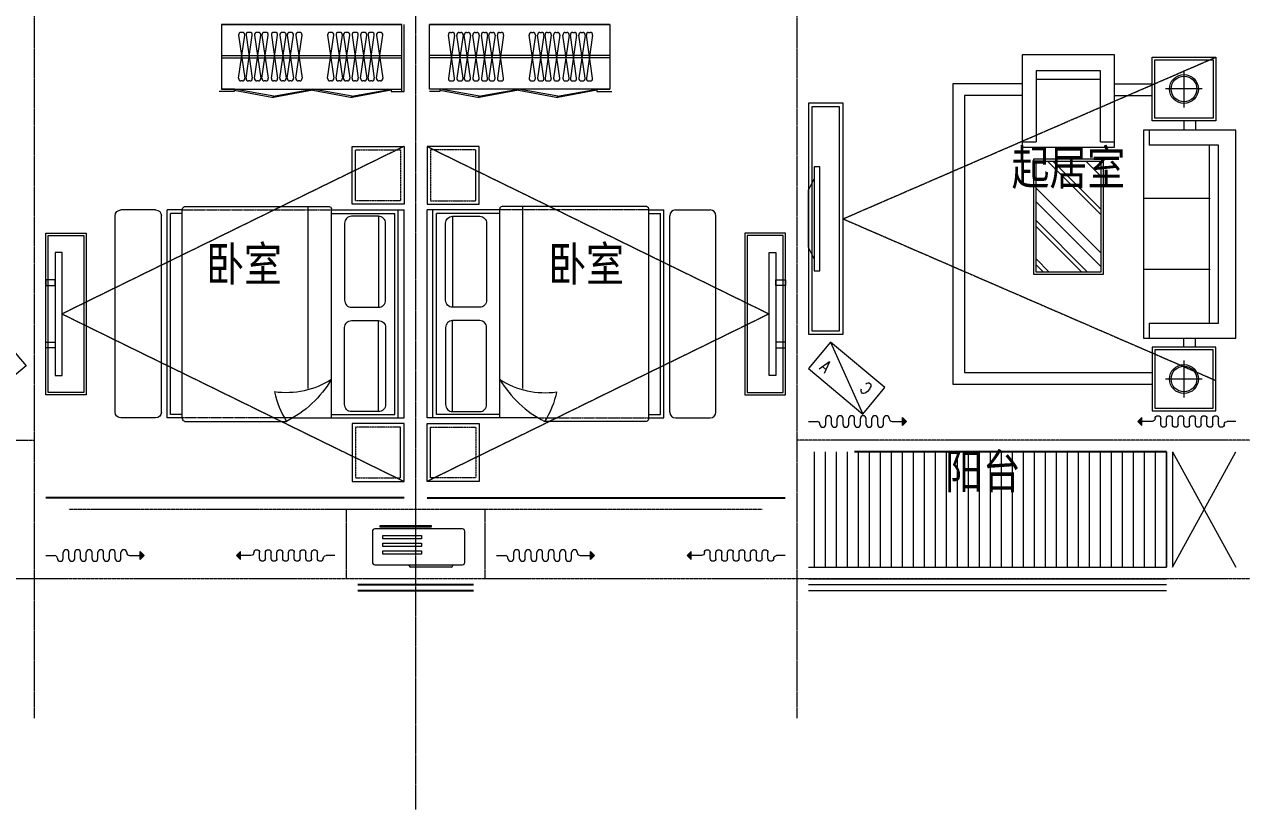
# Model space of a CAD drawing. Extents: x 5432254 to 5695744, y -448727 to -401527.
# Drawn here: x 5603231 to 5613767, y -437290 to -430491 of the extents above; entities that cross this region are included whole.
import ezdxf
from ezdxf.enums import TextEntityAlignment as Align

# ---------------------------------------------------------------- set-up
doc = ezdxf.new("R2010")
doc.units = 0
doc.header["$PDSIZE"] = 0.2
doc.linetypes.add('DASH', pattern=[0.35, 0.25, -0.1])
doc.linetypes.add('DOTE', pattern=[2.42, 2, -0.2, 0.02, -0.2])
for name, color, linetype, lineweight in [('DOTE', 251, 'DOTE', 0), ('PUB_HATCH', 8, 'CONTINUOUS', 9), ('SIGNT', 252, 'DOTE', 0), ('家具', 33, 'CONTINUOUS', 9), ('看线', 27, 'CONTINUOUS', 0), ('移动家具', 41, 'CONTINUOUS', 20)]:
    doc.layers.add(name, color=color, linetype=linetype, lineweight=lineweight)
for name, color, linetype in [('PUB_TEXT', 7, 'CONTINUOUS'), ('RAIL', 163, 'CONTINUOUS'), ('WINDOW', 4, 'CONTINUOUS')]:
    doc.layers.add(name, color=color, linetype=linetype)
doc.styles.add('DIM_FONT', font='SIMPLEX.shx', dxfattribs={"width": 0.8})
doc.styles.add('HZ', font='rs.shx', dxfattribs={"width": 0.8, "bigfont": 'hztxt.shx'})
doc.styles.add('黑体', font='SIMHEI.TTF', dxfattribs={"height": 10})

# ---------------------------------------------------------------- blocks, each defined once
blk = doc.blocks.new('A$C4EB5717C')
at = {"layer": '家具', "color": 8}
for p, q in [((520, 110), (520, 120)), ((893, 120), (893, 110)), ((883, 100), (530, 100))]:
    blk.add_line(p, q, dxfattribs=at)
at = {"layer": '家具'}
blk.add_lwpolyline([(220, 120), (980, 120, 0.414214), (1000, 140), (1000, 410, 0.414214), (980, 430), (220, 430, 0.414214), (200, 410), (200, 140, 0.414214)], format="xyb", close=True, dxfattribs=at)
at = {"layer": '家具', "color": 8}
for points in [[(269, 459), (709, 459), (709, 444), (269, 444)], [(290, 372), (626, 372), (626, 343), (290, 343)], [(290, 306), (626, 306), (626, 277), (290, 277)], [(290, 240), (626, 240), (626, 211), (290, 211)]]:
    blk.add_lwpolyline(points, close=True, dxfattribs=at)
for centre, start, end in [((530, 110), 180, 270), ((883, 110), 270, 0)]:
    blk.add_arc(centre, 10, start, end, dxfattribs=at)
blk = doc.blocks.new('A$C50400A6F')
at = {"layer": '家具'}
blk.add_hatch(color=256, dxfattribs=at).paths.add_polyline_path([(815, 15), (815, 85), (850, 50)])
for p, q in [((0, 50), (75, 50)), ((100, 25), (100, 25)), ((150, 25), (150, 75)), ((200, 25), (200, 75)), ((250, 25), (250, 75)), ((300, 25), (300, 75)), ((350, 25), (350, 75)), ((400, 25), (400, 75)), ((450, 25), (450, 75)), ((500, 25), (500, 75)), ((550, 25), (550, 75)), ((600, 25), (600, 75)), ((650, 25), (650, 75)), ((700, 75), (700, 75)), ((725, 50), (815, 50)), ((850, 50), (815, 85)), ((815, 15), (815, 85)), ((850, 50), (815, 15))]:
    blk.add_line(p, q, dxfattribs=at)
for centre, start, end in [((75, 25), 0, 90), ((125, 25), 180, 0), ((175, 75), 0, 180), ((225, 25), 180, 0), ((275, 75), 0, 180), ((325, 25), 180, 0), ((375, 75), 0, 180), ((425, 25), 180, 0), ((475, 75), 0, 180), ((525, 25), 180, 0), ((575, 75), 0, 180), ((625, 25), 180, 0), ((675, 75), 0, 180), ((725, 75), 180, 270)]:
    blk.add_arc(centre, 25, start, end, dxfattribs=at)
blk = doc.blocks.new('A$C765B7F83')
at = {"layer": '移动家具', "color": 251, "ltscale": 40}
blk.add_line((654, 144), (0, 339), dxfattribs=at)
at = {"layer": '移动家具', "ltscale": 0.5}
blk.add_lwpolyline([(451, -77), (0, 339), (203, 559), (654, 144)], close=True, dxfattribs=at)
at = {"layer": '移动家具', "color": 251, "ltscale": 40, "style": 'HZ', "width": 0.8}
for s, p in [('C', (153, 383)), ('A', (390, 56))]:
    blk.add_text(s, height=107, rotation=317.3823, dxfattribs=at).set_placement(p)
blk = doc.blocks.new('A$C18784298')
at = {"layer": '移动家具', "color": 251, "ltscale": 40}
for points in [[(0, 1066), (58, 1066), (58, 0), (0, 0)], [(58, 828), (140, 828), (140, 780), (58, 780)], [(58, 239), (140, 239), (140, 287), (58, 287)]]:
    blk.add_lwpolyline(points, close=True, dxfattribs=at)
blk = doc.blocks.new('ytjhgkj')
at = {"layer": '移动家具', "ltscale": 0.5}
blk.add_lwpolyline([(34949, 26116), (34599, 26116), (34599, 27516), (34949, 27516)], close=True, dxfattribs=at)
at = {"layer": '移动家具', "color": 251, "ltscale": 40}
blk.add_lwpolyline([(34929, 26136), (34619, 26136), (34619, 27496), (34929, 27496)], close=True, dxfattribs=at)
at = {"layer": '移动家具', "color": 251, "xscale": -1}
blk.add_blockref('A$C18784298', (34739, 26283), dxfattribs=at)
blk = doc.blocks.new('dgfgf')
at = {"layer": '移动家具'}
blk.add_lwpolyline([(7597, -62676), (7147, -62676), (7147, -63176), (7597, -63176), (7597, -62676), (7517, -62676)], dxfattribs=at)
at = {"layer": '移动家具', "color": 251, "linetype": 'DASH', "ltscale": 0.2}
blk.add_lwpolyline([(7567, -62706), (7177, -62706), (7177, -63146), (7567, -63146)], close=True, dxfattribs=at)
blk = doc.blocks.new('A$C31D9048E')
at = {"layer": '移动家具'}
for p, q in [((629, 2350), (0, 2350)), ((0, 550), (0, 2350)), ((50, 550), (50, 2350)), ((80, 580), (80, 2320)), ((629, 2320), (80, 2320)), ((629, 550), (629, 2360)), ((1900, 2380), (649, 2380)), ((829, 803), (829, 2380)), ((1920, 550), (1920, 2350)), ((1920, 2350), (2050, 2350)), ((1920, 2320), (2020, 2320)), ((2020, 580), (2020, 2320)), ((2050, 550), (2050, 2350)), ((2150, 2350), (2450, 2350)), ((220, 2295), (220, 1508)), ((2100, 600), (2100, 2300)), ((2500, 600), (2500, 2300)), ((220, 605), (220, 1392)), ((962, 550), (0, 550)), ((629, 580), (80, 580)), ((1920, 580), (2020, 580)), ((1920, 550), (2050, 550)), ((2150, 550), (2450, 550)), ((1900, 520), (1017, 520))]:
    blk.add_line(p, q, dxfattribs=at)
at = {"layer": '移动家具', "linetype": 'DASH'}
for p, q in [((1920, 2350), (629, 2350)), ((962, 550), (1920, 550))]:
    blk.add_line(p, q, dxfattribs=at)
at = {"layer": '移动家具'}
for points in [[(220, 2295), (455, 2295, -0.414214), (515, 2235), (515, 1568, -0.414214), (455, 1508), (220, 1508, -0.414214), (160, 1568), (160, 2235, -0.414214)], [(220, 605), (455, 605, 0.414214), (515, 665), (515, 1332, 0.414214), (455, 1392), (220, 1392, 0.414214), (160, 1332), (160, 665, 0.414214)]]:
    blk.add_lwpolyline(points, format="xyb", close=True, dxfattribs=at)
blk.add_lwpolyline([(629, 883, 0.180302), (1121, 775, -0.088637), (1017, 520, 28871.271551)], format="xyb", dxfattribs=at)
for centre, radius, start, end in [((649, 2360), 20, 90, 180), ((1889, 2351), 30.7, 357.6884, 69.6917), ((2150, 2300), 50, 90, 180), ((2450, 2300), 50, 0, 90), ((1442, 1363), 944, 210.6075, 243.2773), ((1889, 549), 30.7, 290.3566, 2.3152), ((2150, 600), 50, 180, 270), ((2450, 600), 50, 270, 0)]:
    blk.add_arc(centre, radius, start, end, dxfattribs=at)
at = {"layer": '家具'}
blk.add_blockref('dgfgf', (-7147, 65576), dxfattribs=at)
at = {"layer": '家具', "xscale": -1, "rotation": 180}
blk.add_blockref('dgfgf', (-7147, -62676), dxfattribs=at)
blk = doc.blocks.new('sdfasdfas')
at = {"layer": '移动家具'}
for p, q in [((-1185172, -441627), (-1185222, -441727)), ((-1185222, -441728), (-1185222, -441727)), ((-1185222, -442226), (-1185222, -441728)), ((-1185222, -442226), (-1185222, -442227)), ((-1185222, -442227), (-1185172, -442327))]:
    blk.add_line(p, q, dxfattribs=at)
for points in [[(-1185222, -442977), (-1184922, -442977), (-1184922, -440977), (-1185222, -440977)], [(-1185192, -442947), (-1184952, -442947), (-1184952, -441007), (-1185192, -441007)], [(-1185122, -441527), (-1185172, -441527), (-1185172, -442427), (-1185122, -442427)]]:
    blk.add_lwpolyline(points, close=True, dxfattribs=at)
blk = doc.blocks.new('sdfasdafd')
at = {"layer": 'PUB_HATCH'}
h = blk.add_hatch(dxfattribs=at)
h.set_pattern_fill('AR-RROOF', color=256, scale=350, angle=135, style=0)
h.set_pattern_definition([(315, (-1202540.9, -389840.73), (296.9848, -791.9596), [5250, -700, 1750, -350]), (315, (-1202335.5, -390293.63), (-576.6456, -81.671), [1050, -115.5, 2100, -262.5]), (315, (-1202627.52, -390174.84), (1121.1178, -1452.7509), [2800, -490, 1400, -350])])
h.paths.add_polyline_path([(-1191961, -443984), (-1191961, -444944), (-1192521, -444944), (-1192521, -443984)])
for p, q in [((-1192988, -442806), (-1193494, -442806)), ((-1193494, -442806), (-1193494, -443312)), ((-1192988, -443312), (-1192988, -442806)), ((-1193241, -443219), (-1193241, -442899)), ((-1193400, -443059), (-1193081, -443059)), ((-1193494, -443312), (-1192988, -443312)), ((-1192519, -445113), (-1192641, -445113)), ((-1192519, -445113), (-1192519, -445727)), ((-1191841, -445113), (-1191962, -445113)), ((-1191962, -445727), (-1191962, -445113)), ((-1193494, -445317), (-1192988, -445317)), ((-1193494, -445823), (-1193494, -445317)), ((-1192988, -445317), (-1192988, -445823)), ((-1193241, -445729), (-1193241, -445410)), ((-1193400, -445570), (-1193081, -445570)), ((-1192519, -445652), (-1191962, -445652)), ((-1192519, -445727), (-1191962, -445727)), ((-1192988, -445823), (-1193494, -445823))]:
    blk.add_line(p, q, dxfattribs=at)
at = {"layer": 'PUB_HATCH', "extrusion": (0, 0, -1)}
for p, q in [((-1192941, -443544), (-1192941, -443414)), ((-1193541, -443544), (-1193541, -445084)), ((-1192941, -443544), (-1193541, -443544)), ((-1193461, -443544), (-1193461, -445084)), ((-1193461, -444008), (-1192891, -444008)), ((-1193461, -444621), (-1192891, -444621)), ((-1193541, -445084), (-1192941, -445084)), ((-1192941, -445214), (-1192941, -445084))]:
    blk.add_line(p, q, dxfattribs=at)
at = {"layer": 'PUB_HATCH'}
for points in [[(-1191841, -445514), (-1191341, -445514), (-1191341, -443115), (-1192966, -443115)], [(-1193241, -443334), (-1193241, -443414)], [(-1193241, -445295), (-1193241, -445214)]]:
    blk.add_lwpolyline(points, dxfattribs=at)
blk.add_lwpolyline([(-1191961, -443984), (-1191961, -444944), (-1192521, -444944), (-1192521, -443984)], close=True, dxfattribs=at)
for centre, radius in [((-1193241, -443059), 125), ((-1193241, -443059), 111), ((-1193241, -445570), 125), ((-1193241, -445570), 111)]:
    blk.add_circle(centre, radius, dxfattribs=at)
at = {"layer": 'PUB_HATCH', "extrusion": (0, 0, -1)}
for p in [(-1193461, -444008), (-1193461, -444621)]:
    blk.add_point(p, dxfattribs=at)
at = {"layer": '移动家具'}
for p, q in [((-1192966, -442784), (-1193516, -442784)), ((-1193516, -442784), (-1193516, -443334)), ((-1192966, -443334), (-1192966, -442784)), ((-1193516, -443334), (-1192966, -443334)), ((-1191841, -445067), (-1192641, -445067)), ((-1192641, -445067), (-1192641, -445867)), ((-1191841, -445867), (-1191841, -445067)), ((-1193516, -445295), (-1192966, -445295)), ((-1193516, -445845), (-1193516, -445295)), ((-1192966, -445295), (-1192966, -445845)), ((-1192966, -445845), (-1193516, -445845)), ((-1192641, -445867), (-1191841, -445867))]:
    blk.add_line(p, q, dxfattribs=at)
at = {"layer": '移动家具', "extrusion": (0, 0, -1)}
for p, q in [((-1193691, -443414), (-1193691, -445214)), ((-1192891, -443414), (-1193691, -443414)), ((-1192891, -445214), (-1192891, -443414)), ((-1193691, -445214), (-1192891, -445214))]:
    blk.add_line(p, q, dxfattribs=at)
at = {"layer": '移动家具'}
for points in [[(-1191841, -445614), (-1191241, -445614), (-1191241, -443015), (-1192966, -443015)], [(-1193341, -443334), (-1193341, -443414)], [(-1193341, -445295), (-1193341, -445214)], [(-1192641, -445514), (-1192966, -445514)], [(-1192641, -445614), (-1192966, -445614)]]:
    blk.add_lwpolyline(points, dxfattribs=at)
blk.add_lwpolyline([(-1191941, -443964), (-1191941, -444964), (-1192541, -444964), (-1192541, -443964)], close=True, dxfattribs=at)

msp = doc.modelspace()

# ---------------------------------------------------------------- hatches: boundary and pattern name
at = {"layer": 'PUB_HATCH'}
h = msp.add_hatch(dxfattribs=at)
h.set_pattern_fill('LINE', color=256, scale=100, angle=90, style=0)
h.set_pattern_definition([(90, (5546727.47, 237264.51), (-95.25, 6e-15), [])])
h.paths.add_polyline_path([(5613117.1, -435190.9), (5613117.1, -434190.9), (5610417.1, -434190.9), (5610017.1, -434190.9), (5610017.1, -435190.9)])

# ---------------------------------------------------------------- linework, layer by layer
at = {"layer": 'DOTE', "ltscale": 0.5}
for p, q in [((5606617.1, -414275.4), (5606617.1, -437289.6)), ((5603317.1, -426890.9), (5603317.1, -436498.2)), ((5609917.1, -426890.9), (5609917.1, -436498.2)), ((5606017.1, -434690.9), (5606017.1, -435290.9)), ((5607217.1, -434690.9), (5607217.1, -435290.9))]:
    msp.add_line(p, q, dxfattribs=at)
at = {"layer": 'DOTE'}
for p, q in [((5586327.8, -434090.9), (5603317.1, -434090.9)), ((5626906.4, -434090.9), (5609917.1, -434090.9)), ((5609617.1, -434690.9), (5603617.1, -434690.9)), ((5626906.4, -435290.9), (5586327.8, -435290.9))]:
    msp.add_line(p, q, dxfattribs=at)
at = {"layer": 'RAIL'}
for p, q in [((5606117.1, -435340.9), (5607117.1, -435340.9)), ((5606117.1, -435390.9), (5607117.1, -435390.9))]:
    msp.add_line(p, q, dxfattribs=at)
at = {"layer": 'SIGNT', "ltscale": 0.5}
for p, q in [((5610317.1, -432174.6), (5613542.1, -430775.9)), ((5606517.1, -431547.9), (5603557.1, -432997.9)), ((5606717.1, -431547.9), (5609677.1, -432997.9)), ((5610317.1, -432174.6), (5613542.1, -433573.2)), ((5603557.1, -432997.9), (5606517.1, -434447.9)), ((5609677.1, -432997.9), (5606717.1, -434447.9))]:
    msp.add_line(p, q, dxfattribs=at)
at = {"layer": 'WINDOW'}
for p, q in [((5613117.1, -434190.9), (5610417.1, -434190.9)), ((5606517.1, -434590.9), (5603417.1, -434590.9)), ((5606717.1, -434590.9), (5609817.1, -434590.9))]:
    msp.add_line(p, q, dxfattribs=at)
at = {"layer": '家具'}
for p, q in [((5604937.1, -430490.9), (5606497.1, -430490.9)), ((5608297.1, -430490.9), (5606737.1, -430490.9)), ((5613117.1, -434190.9), (5613117.1, -435190.9)), ((5613167.1, -434190.9), (5613167.1, -435190.9)), ((5613167.1, -435190.9), (5613717.1, -434190.9)), ((5613167.1, -434190.9), (5613717.1, -435190.9))]:
    msp.add_line(p, q, dxfattribs=at)
at = {"layer": '家具', "color": 8}
for p, q in [((5605085.2, -430583.5), (5605139.1, -430958.2)), ((5605085.2, -430958.2), (5605139.1, -430583.5)), ((5605119.3, -430560.9), (5605105, -430560.9)), ((5605149.6, -430583.5), (5605203.5, -430958.2)), ((5605149.6, -430958.2), (5605203.5, -430583.5)), ((5605183.7, -430560.9), (5605169.4, -430560.9)), ((5605223.2, -430583.5), (5605277.1, -430958.2)), ((5605223.2, -430958.2), (5605277.1, -430583.5)), ((5605257.3, -430560.9), (5605243, -430560.9)), ((5605287.5, -430583.5), (5605341.5, -430958.2)), ((5605287.5, -430958.2), (5605341.5, -430583.5)), ((5605321.7, -430560.9), (5605307.4, -430560.9)), ((5605368.6, -430583.5), (5605422.5, -430958.2)), ((5605368.6, -430958.2), (5605422.5, -430583.5)), ((5605402.7, -430560.9), (5605388.4, -430560.9)), ((5605442.2, -430583.5), (5605496.1, -430958.2)), ((5605442.2, -430958.2), (5605496.1, -430583.5)), ((5605476.3, -430560.9), (5605462, -430560.9)), ((5605506.6, -430583.5), (5605560.5, -430958.2)), ((5605506.6, -430958.2), (5605560.5, -430583.5)), ((5605540.7, -430560.9), (5605526.4, -430560.9)), ((5605580.2, -430583.5), (5605634.1, -430958.2)), ((5605580.2, -430958.2), (5605634.1, -430583.5)), ((5605614.3, -430560.9), (5605600, -430560.9)), ((5605855.5, -430583.5), (5605909.5, -430958.2)), ((5605855.5, -430958.2), (5605909.5, -430583.5)), ((5605889.7, -430560.9), (5605875.4, -430560.9)), ((5605929.1, -430583.5), (5605983.1, -430958.2)), ((5605929.1, -430958.2), (5605983.1, -430583.5)), ((5605963.3, -430560.9), (5605948.9, -430560.9)), ((5605993.5, -430583.5), (5606047.5, -430958.2)), ((5605993.5, -430958.2), (5606047.5, -430583.5)), ((5606027.7, -430560.9), (5606013.3, -430560.9)), ((5606067.1, -430583.5), (5606121.1, -430958.2)), ((5606067.1, -430958.2), (5606121.1, -430583.5)), ((5606101.2, -430560.9), (5606086.9, -430560.9)), ((5606141.5, -430583.5), (5606195.4, -430958.2)), ((5606141.5, -430958.2), (5606195.4, -430583.5)), ((5606175.6, -430560.9), (5606161.3, -430560.9)), ((5606205.9, -430583.5), (5606259.8, -430958.2)), ((5606205.9, -430958.2), (5606259.8, -430583.5)), ((5606240, -430560.9), (5606225.7, -430560.9)), ((5606279.4, -430583.5), (5606333.4, -430958.2)), ((5606279.4, -430958.2), (5606333.4, -430583.5)), ((5606313.6, -430560.9), (5606299.3, -430560.9)), ((5606954.7, -430583.5), (5606900.8, -430958.2)), ((5606954.7, -430958.2), (5606900.8, -430583.5)), ((5606920.6, -430560.9), (5606934.9, -430560.9)), ((5607028.3, -430583.5), (5606974.4, -430958.2)), ((5607028.3, -430958.2), (5606974.4, -430583.5)), ((5606994.2, -430560.9), (5607008.5, -430560.9)), ((5607092.7, -430583.5), (5607038.7, -430958.2)), ((5607092.7, -430958.2), (5607038.7, -430583.5)), ((5607058.6, -430560.9), (5607072.9, -430560.9)), ((5607167.1, -430583.5), (5607113.1, -430958.2)), ((5607167.1, -430958.2), (5607113.1, -430583.5)), ((5607132.9, -430560.9), (5607147.2, -430560.9)), ((5607240.7, -430583.5), (5607186.7, -430958.2)), ((5607240.7, -430958.2), (5607186.7, -430583.5)), ((5607206.5, -430560.9), (5607220.8, -430560.9)), ((5607305, -430583.5), (5607251.1, -430958.2)), ((5607305, -430958.2), (5607251.1, -430583.5)), ((5607270.9, -430560.9), (5607285.2, -430560.9)), ((5607378.6, -430583.5), (5607324.7, -430958.2)), ((5607378.6, -430958.2), (5607324.7, -430583.5)), ((5607344.5, -430560.9), (5607358.8, -430560.9)), ((5607654, -430583.5), (5607600, -430958.2)), ((5607654, -430958.2), (5607600, -430583.5)), ((5607619.9, -430560.9), (5607634.2, -430560.9)), ((5607727.6, -430583.5), (5607673.6, -430958.2)), ((5607727.6, -430958.2), (5607673.6, -430583.5)), ((5607693.5, -430560.9), (5607707.8, -430560.9)), ((5607792, -430583.5), (5607738, -430958.2)), ((5607792, -430958.2), (5607738, -430583.5)), ((5607757.9, -430560.9), (5607772.2, -430560.9)), ((5607865.6, -430583.5), (5607811.6, -430958.2)), ((5607865.6, -430958.2), (5607811.6, -430583.5)), ((5607831.4, -430560.9), (5607845.8, -430560.9)), ((5607946.6, -430583.5), (5607892.7, -430958.2)), ((5607946.6, -430958.2), (5607892.7, -430583.5)), ((5607912.5, -430560.9), (5607926.8, -430560.9)), ((5608011, -430583.5), (5607957, -430958.2)), ((5608011, -430958.2), (5607957, -430583.5)), ((5607976.9, -430560.9), (5607991.2, -430560.9)), ((5608084.6, -430583.5), (5608030.6, -430958.2)), ((5608084.6, -430958.2), (5608030.6, -430583.5)), ((5608050.5, -430560.9), (5608064.8, -430560.9)), ((5608149, -430583.5), (5608095, -430958.2)), ((5608149, -430958.2), (5608095, -430583.5)), ((5608114.9, -430560.9), (5608129.2, -430560.9)), ((5604937.1, -430760.9), (5606497.1, -430760.9)), ((5604937.1, -430780.9), (5606497.1, -430780.9)), ((5608297.1, -430760.9), (5606737.1, -430760.9)), ((5608297.1, -430780.9), (5606737.1, -430780.9)), ((5605119.3, -430980.9), (5605105, -430980.9)), ((5605183.7, -430980.9), (5605169.4, -430980.9)), ((5605257.3, -430980.9), (5605243, -430980.9)), ((5605321.7, -430980.9), (5605307.4, -430980.9)), ((5605402.7, -430980.9), (5605388.4, -430980.9)), ((5605476.3, -430980.9), (5605462, -430980.9)), ((5605540.7, -430980.9), (5605526.4, -430980.9)), ((5605614.3, -430980.9), (5605600, -430980.9)), ((5605889.7, -430980.9), (5605875.4, -430980.9)), ((5605963.3, -430980.9), (5605948.9, -430980.9)), ((5606027.7, -430980.9), (5606013.3, -430980.9)), ((5606101.2, -430980.9), (5606086.9, -430980.9)), ((5606175.6, -430980.9), (5606161.3, -430980.9)), ((5606240, -430980.9), (5606225.7, -430980.9)), ((5606313.6, -430980.9), (5606299.3, -430980.9)), ((5606920.6, -430980.9), (5606934.9, -430980.9)), ((5606994.2, -430980.9), (5607008.5, -430980.9)), ((5607058.6, -430980.9), (5607072.9, -430980.9)), ((5607132.9, -430980.9), (5607147.2, -430980.9)), ((5607206.5, -430980.9), (5607220.8, -430980.9)), ((5607270.9, -430980.9), (5607285.2, -430980.9)), ((5607344.5, -430980.9), (5607358.8, -430980.9)), ((5607619.9, -430980.9), (5607634.2, -430980.9)), ((5607693.5, -430980.9), (5607707.8, -430980.9)), ((5607757.9, -430980.9), (5607772.2, -430980.9)), ((5607831.4, -430980.9), (5607845.8, -430980.9)), ((5607912.5, -430980.9), (5607926.8, -430980.9)), ((5607976.9, -430980.9), (5607991.2, -430980.9)), ((5608050.5, -430980.9), (5608064.8, -430980.9)), ((5608114.9, -430980.9), (5608129.2, -430980.9))]:
    msp.add_line(p, q, dxfattribs=at)
for centre, start, end in [((5605105, -430580.9), 90, 187.59464), ((5605119.3, -430580.9), 352.40536, 90), ((5605169.4, -430580.9), 90, 187.59464), ((5605183.7, -430580.9), 352.40536, 90), ((5605243, -430580.9), 90, 187.59464), ((5605257.3, -430580.9), 352.40536, 90), ((5605307.4, -430580.9), 90, 187.59464), ((5605321.7, -430580.9), 352.40536, 90), ((5605388.4, -430580.9), 90, 187.59464), ((5605402.7, -430580.9), 352.40536, 90), ((5605462, -430580.9), 90, 187.59464), ((5605476.3, -430580.9), 352.40536, 90), ((5605526.4, -430580.9), 90, 187.59464), ((5605540.7, -430580.9), 352.40536, 90), ((5605600, -430580.9), 90, 187.59464), ((5605614.3, -430580.9), 352.40536, 90), ((5605875.4, -430580.9), 90, 187.59464), ((5605889.7, -430580.9), 352.40536, 90), ((5605948.9, -430580.9), 90, 187.59464), ((5605963.3, -430580.9), 352.40536, 90), ((5606013.3, -430580.9), 90, 187.59464), ((5606027.7, -430580.9), 352.40536, 90), ((5606086.9, -430580.9), 90, 187.59464), ((5606101.2, -430580.9), 352.40536, 90), ((5606161.3, -430580.9), 90, 187.59464), ((5606175.6, -430580.9), 352.40536, 90), ((5606225.7, -430580.9), 90, 187.59464), ((5606240, -430580.9), 352.40536, 90), ((5606299.3, -430580.9), 90, 187.59464), ((5606313.6, -430580.9), 352.40536, 90), ((5606920.6, -430580.9), 90, 187.59464), ((5606934.9, -430580.9), 352.40536, 90), ((5606994.2, -430580.9), 90, 187.59464), ((5607008.5, -430580.9), 352.40536, 90), ((5607058.6, -430580.9), 90, 187.59464), ((5607072.9, -430580.9), 352.40536, 90), ((5607132.9, -430580.9), 90, 187.59464), ((5607147.2, -430580.9), 352.40536, 90), ((5607206.5, -430580.9), 90, 187.59464), ((5607220.8, -430580.9), 352.40536, 90), ((5607270.9, -430580.9), 90, 187.59464), ((5607285.2, -430580.9), 352.40536, 90), ((5607344.5, -430580.9), 90, 187.59464), ((5607358.8, -430580.9), 352.40536, 90), ((5607619.9, -430580.9), 90, 187.59464), ((5607634.2, -430580.9), 352.40536, 90), ((5607693.5, -430580.9), 90, 187.59464), ((5607707.8, -430580.9), 352.40536, 90), ((5607757.9, -430580.9), 90, 187.59464), ((5607772.2, -430580.9), 352.40536, 90), ((5607831.4, -430580.9), 90, 187.59464), ((5607845.8, -430580.9), 352.40536, 90), ((5607912.5, -430580.9), 90, 187.59464), ((5607926.8, -430580.9), 352.40536, 90), ((5607976.9, -430580.9), 90, 187.59464), ((5607991.2, -430580.9), 352.40536, 90), ((5608050.5, -430580.9), 90, 187.59464), ((5608064.8, -430580.9), 352.40536, 90), ((5608114.9, -430580.9), 90, 187.59464), ((5608129.2, -430580.9), 352.40536, 90), ((5605105, -430960.9), 172.40536, 270), ((5605119.3, -430960.9), 270, 7.59464), ((5605169.4, -430960.9), 172.40536, 270), ((5605183.7, -430960.9), 270, 7.59464), ((5605243, -430960.9), 172.40536, 270), ((5605257.3, -430960.9), 270, 7.59464), ((5605307.4, -430960.9), 172.40536, 270), ((5605321.7, -430960.9), 270, 7.59464), ((5605388.4, -430960.9), 172.40536, 270), ((5605402.7, -430960.9), 270, 7.59464), ((5605462, -430960.9), 172.40536, 270), ((5605476.3, -430960.9), 270, 7.59464), ((5605526.4, -430960.9), 172.40536, 270), ((5605540.7, -430960.9), 270, 7.59464), ((5605600, -430960.9), 172.40536, 270), ((5605614.3, -430960.9), 270, 7.59464), ((5605875.4, -430960.9), 172.40536, 270), ((5605889.7, -430960.9), 270, 7.59464), ((5605948.9, -430960.9), 172.40536, 270), ((5605963.3, -430960.9), 270, 7.59464), ((5606013.3, -430960.9), 172.40536, 270), ((5606027.7, -430960.9), 270, 7.59464), ((5606086.9, -430960.9), 172.40536, 270), ((5606101.2, -430960.9), 270, 7.59464), ((5606161.3, -430960.9), 172.40536, 270), ((5606175.6, -430960.9), 270, 7.59464), ((5606225.7, -430960.9), 172.40536, 270), ((5606240, -430960.9), 270, 7.59464), ((5606299.3, -430960.9), 172.40536, 270), ((5606313.6, -430960.9), 270, 7.59464), ((5606920.6, -430960.9), 172.40536, 270), ((5606934.9, -430960.9), 270, 7.59464), ((5606994.2, -430960.9), 172.40536, 270), ((5607008.5, -430960.9), 270, 7.59464), ((5607058.6, -430960.9), 172.40536, 270), ((5607072.9, -430960.9), 270, 7.59464), ((5607132.9, -430960.9), 172.40536, 270), ((5607147.2, -430960.9), 270, 7.59464), ((5607206.5, -430960.9), 172.40536, 270), ((5607220.8, -430960.9), 270, 7.59464), ((5607270.9, -430960.9), 172.40536, 270), ((5607285.2, -430960.9), 270, 7.59464), ((5607344.5, -430960.9), 172.40536, 270), ((5607358.8, -430960.9), 270, 7.59464), ((5607619.9, -430960.9), 172.40536, 270), ((5607634.2, -430960.9), 270, 7.59464), ((5607693.5, -430960.9), 172.40536, 270), ((5607707.8, -430960.9), 270, 7.59464), ((5607757.9, -430960.9), 172.40536, 270), ((5607772.2, -430960.9), 270, 7.59464), ((5607831.4, -430960.9), 172.40536, 270), ((5607845.8, -430960.9), 270, 7.59464), ((5607912.5, -430960.9), 172.40536, 270), ((5607926.8, -430960.9), 270, 7.59464), ((5607976.9, -430960.9), 172.40536, 270), ((5607991.2, -430960.9), 270, 7.59464), ((5608050.5, -430960.9), 172.40536, 270), ((5608064.8, -430960.9), 270, 7.59464), ((5608114.9, -430960.9), 172.40536, 270), ((5608129.2, -430960.9), 270, 7.59464)]:
    msp.add_arc(centre, 20, start, end, dxfattribs=at)
at = {"layer": '看线'}
for p, q in [((5610017.1, -435190.9), (5613117.1, -435190.9)), ((5610017.1, -435290.9), (5613117.1, -435290.9)), ((5610017.1, -435340.9), (5613117.1, -435340.9)), ((5610017.1, -435390.9), (5613117.1, -435390.9))]:
    msp.add_line(p, q, dxfattribs=at)
at = {"layer": '移动家具'}
for p, q in [((5606497.1, -431070.9), (5606497.1, -430490.9)), ((5606517.1, -431070.9), (5606517.1, -430490.9)), ((5605047.1, -431070.9), (5604917.1, -431070.9)), ((5605047.1, -431050.9), (5604937.1, -431050.9)), ((5605047.1, -431050.9), (5605047.1, -431070.9)), ((5606407.1, -431050.9), (5606497.1, -431050.9)), ((5606407.1, -431050.9), (5606407.1, -431070.9)), ((5606407.1, -431070.9), (5606517.1, -431070.9)), ((5606827.1, -431050.9), (5606737.1, -431050.9)), ((5606827.1, -431070.9), (5606737.1, -431070.9)), ((5606827.1, -431050.9), (5606827.1, -431070.9)), ((5608187.1, -431050.9), (5608297.1, -431050.9)), ((5608187.1, -431050.9), (5608187.1, -431070.9)), ((5608187.1, -431070.9), (5608317.1, -431070.9))]:
    msp.add_line(p, q, dxfattribs=at)
for points in [[(5604937.1, -431050.9), (5606497.1, -431050.9), (5606497.1, -430490.9), (5604937.1, -430490.9)], [(5608297.1, -431050.9), (5606737.1, -431050.9), (5606737.1, -430490.9), (5608297.1, -430490.9)], [(5605047.1, -431060.7), (5605387.1, -431123.8), (5605388.9, -431114), (5605048.9, -431050.9)], [(5605727.1, -431060.7), (5605387.1, -431123.8), (5605385.3, -431114), (5605725.3, -431050.9)], [(5605727.1, -431060.7), (5606067.1, -431123.8), (5606068.9, -431114), (5605728.9, -431050.9)], [(5606407.1, -431060.7), (5606067.1, -431123.8), (5606065.3, -431114), (5606405.3, -431050.9)], [(5606827.1, -431060.7), (5607167.1, -431123.8), (5607168.9, -431114), (5606828.9, -431050.9)], [(5607507.1, -431060.7), (5607167.1, -431123.8), (5607165.2, -431114), (5607505.2, -431050.9)], [(5607507.1, -431060.7), (5607847.1, -431123.8), (5607848.9, -431114), (5607508.9, -431050.9)], [(5608187.1, -431060.7), (5607847.1, -431123.8), (5607845.2, -431114), (5608185.2, -431050.9)]]:
    msp.add_lwpolyline(points, close=True, dxfattribs=at)

# ---------------------------------------------------------------- block references
at = {"layer": '家具'}
for name, p, rotation in [('sdfasdafd', (4420026.5, -876620.5), 180), ('A$C765B7F83', (5603110.5, -433885.1), 82.51867745938027)]:
    msp.add_blockref(name, p, dxfattribs=dict(at, rotation=rotation))
at = {"layer": '家具', "xscale": -1}
for name, p in [('A$C31D9048E', (5606517.1, -434447.9)), ('ytjhgkj', (5644416.5, -459813.7)), ('A$C50400A6F', (5613717.1, -433978.8))]:
    msp.add_blockref(name, p, dxfattribs=at)
at = {"layer": '家具'}
for name, p in [('A$C31D9048E', (5606717.1, -434447.9)), ('ytjhgkj', (5568817.7, -459813.7)), ('A$C50400A6F', (5610017.1, -433978.8)), ('A$C4EB5717C', (5606042.9, -435289.2))]:
    msp.add_blockref(name, p, dxfattribs=at)
at = {"layer": '家具', "xscale": -1, "rotation": 277.4813225406197}
msp.add_blockref('A$C765B7F83', (5610152, -433908.7), dxfattribs=at)
at = {"layer": '移动家具'}
for name, p in [('sdfasdfas', (6795238.7, 9802.5)), ('A$C50400A6F', (5603417.1, -435139.4)), ('A$C50400A6F', (5607316.9, -435139.4))]:
    msp.add_blockref(name, p, dxfattribs=at)
at = {"layer": '移动家具', "xscale": -1}
for p in [(5605917.2, -435139.4), (5609817.1, -435139.4)]:
    msp.add_blockref('A$C50400A6F', p, dxfattribs=at)

# ---------------------------------------------------------------- texts
at = {"layer": 'PUB_TEXT', "style": '黑体', "width": 0.8}
for s, p in [('起居室', (5612267.3, -431880)), ('卧室', (5605132.2, -432715.6)), ('卧室', (5608093.5, -432715.6)), ('阳台', (5611527.4, -434510.5))]:
    msp.add_text(s, height=300, dxfattribs=at).set_placement(p, align=Align.CENTER)
at = {"layer": '家具', "color": 8, "style": 'DIM_FONT', "width": 0.7, "flags": 9}
for tag, p, s in [('XSIZE', (5605113.5, -430785.4), '54'), ('YSIZE', (5605113.5, -430785.4), '450'), ('XSIZE', (5605177.9, -430785.4), '54'), ('YSIZE', (5605177.9, -430785.4), '450'), ('YSIZE', (5605251.5, -430785.4), '450'), ('XSIZE', (5605251.5, -430785.4), '54'), ('YSIZE', (5605315.9, -430785.4), '450'), ('XSIZE', (5605315.9, -430785.4), '54'), ('XSIZE', (5605396.9, -430785.4), '54'), ('YSIZE', (5605396.9, -430785.4), '450'), ('XSIZE', (5605470.5, -430785.4), '54'), ('YSIZE', (5605470.5, -430785.4), '450'), ('XSIZE', (5605534.9, -430785.4), '54'), ('YSIZE', (5605534.9, -430785.4), '450'), ('YSIZE', (5605608.5, -430785.4), '450'), ('XSIZE', (5605608.5, -430785.4), '54'), ('YSIZE', (5605883.9, -430785.4), '450'), ('XSIZE', (5605883.9, -430785.4), '54'), ('YSIZE', (5605957.5, -430785.4), '450'), ('XSIZE', (5605957.5, -430785.4), '54'), ('YSIZE', (5606021.8, -430785.4), '450'), ('XSIZE', (5606021.8, -430785.4), '54'), ('YSIZE', (5606095.4, -430785.4), '450'), ('XSIZE', (5606095.4, -430785.4), '54'), ('YSIZE', (5606169.8, -430785.4), '450'), ('XSIZE', (5606169.8, -430785.4), '54'), ('YSIZE', (5606234.2, -430785.4), '450'), ('XSIZE', (5606234.2, -430785.4), '54'), ('YSIZE', (5606307.8, -430785.4), '450'), ('XSIZE', (5606307.8, -430785.4), '54'), ('XSIZE', (5606927, -430785.4), '54'), ('YSIZE', (5606927.3, -430785.4), '450'), ('XSIZE', (5607000.6, -430785.4), '54'), ('YSIZE', (5607000.9, -430785.4), '450'), ('XSIZE', (5607065, -430785.4), '54'), ('YSIZE', (5607065.3, -430785.4), '450'), ('XSIZE', (5607139.3, -430785.4), '54'), ('YSIZE', (5607139.6, -430785.4), '450'), ('XSIZE', (5607212.9, -430785.4), '54'), ('YSIZE', (5607213.2, -430785.4), '450'), ('XSIZE', (5607277.3, -430785.4), '54'), ('YSIZE', (5607277.6, -430785.4), '450'), ('XSIZE', (5607350.9, -430785.4), '54'), ('YSIZE', (5607351.2, -430785.4), '450'), ('XSIZE', (5607626.3, -430785.4), '54'), ('YSIZE', (5607626.6, -430785.4), '450'), ('XSIZE', (5607699.9, -430785.4), '54'), ('YSIZE', (5607700.2, -430785.4), '450'), ('XSIZE', (5607764.2, -430785.4), '54'), ('YSIZE', (5607764.6, -430785.4), '450'), ('XSIZE', (5607837.8, -430785.4), '54'), ('YSIZE', (5607838.2, -430785.4), '450'), ('XSIZE', (5607918.9, -430785.4), '54'), ('YSIZE', (5607919.2, -430785.4), '450'), ('XSIZE', (5607983.3, -430785.4), '54'), ('YSIZE', (5607983.6, -430785.4), '450'), ('XSIZE', (5608056.9, -430785.4), '54'), ('YSIZE', (5608057.2, -430785.4), '450'), ('XSIZE', (5608121.2, -430785.4), '54'), ('YSIZE', (5608121.6, -430785.4), '450')]:
    msp.add_attdef(tag, p, s, height=0.5, rotation=180, dxfattribs=at)

doc.saveas('drawing.dxf')
